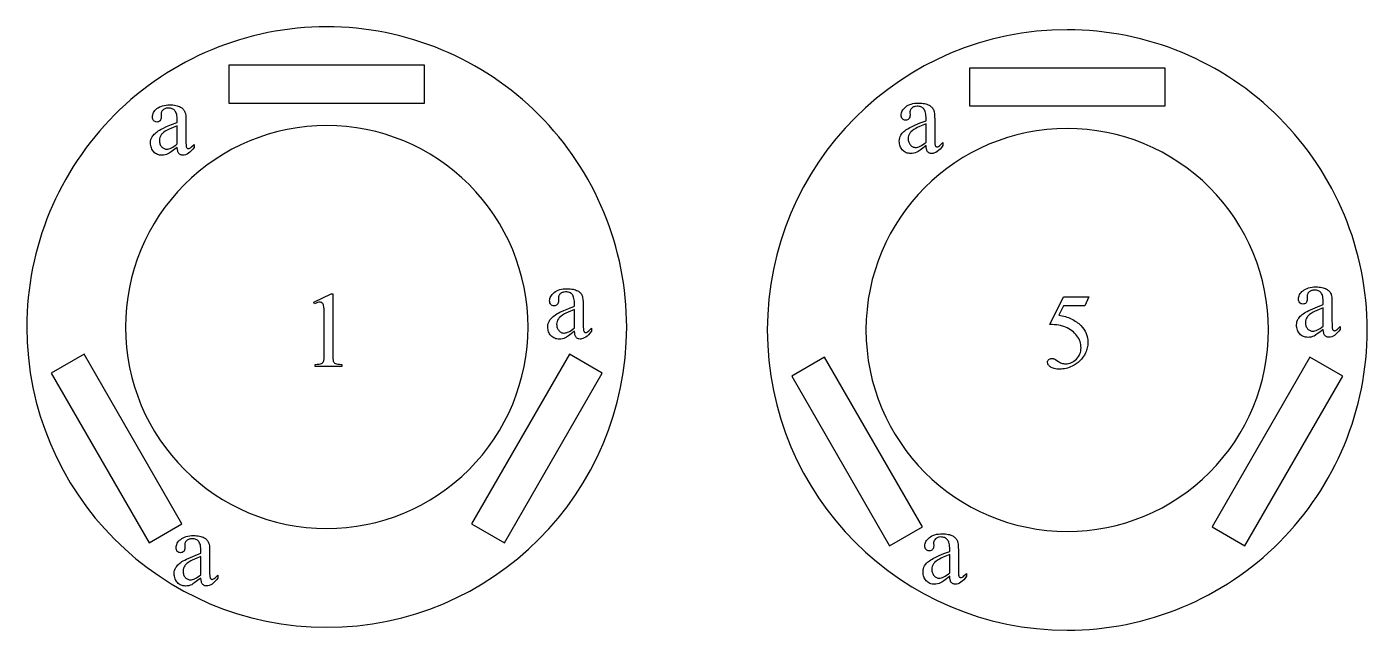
# Model space of a CAD drawing. Extents: x -27 to 581, y 232 to 579.
# Drawn here: x -24.4 to 84.3, y 378 to 426.9 of the extents above; entities that cross this region are included whole.
import ezdxf

# ---------------------------------------------------------------- set-up
doc = ezdxf.new("R2010")
doc.units = 0
doc.header["$MEASUREMENT"] = 0
doc.layers.get('0').update_dxf_attribs({"linetype": 'CONTINUOUS'})

msp = doc.modelspace()

# ---------------------------------------------------------------- linework, layer by layer
at = {"color": 3}
for points in [[(-7.980539, 420.675873), (7.891461, 420.675873), (7.891461, 423.747864), (-7.980539, 423.747864)], [(52.063507, 420.440338), (67.935509, 420.440338), (67.935509, 423.512329), (52.063507, 423.512329)], [(-11.789703, 386.587097), (-19.725704, 400.332642), (-22.386133, 398.796631), (-14.450133, 385.051086)], [(19.636625, 400.332642), (11.700626, 386.587097), (14.361056, 385.051086), (22.297056, 398.796631)], [(48.254345, 386.351563), (40.318344, 400.097107), (37.657913, 398.561096), (45.593914, 384.815552)], [(79.680672, 400.097107), (71.744675, 386.351563), (74.405106, 384.815552), (82.341103, 398.561096)]]:
    msp.add_lwpolyline(points, close=True, dxfattribs=at)
at = {"color": 18}
for points in [[(48.548828, 417.230408), (48.277233, 417.023346), (48.061394, 416.865112), (47.901306, 416.755737), (47.796967, 416.69519), (47.68042, 416.648743), (47.560154, 416.61554), (47.436172, 416.595642), (47.308472, 416.58902), (47.209812, 416.593323), (47.115597, 416.606262), (47.025829, 416.627838), (46.94051, 416.65802), (46.859634, 416.696869), (46.783207, 416.744324), (46.711227, 416.800415), (46.643696, 416.865112), (46.582466, 416.936859), (46.529404, 417.014038), (46.484501, 417.09668), (46.447765, 417.184753), (46.419193, 417.27829), (46.398781, 417.377228), (46.386536, 417.481628), (46.382454, 417.591492), (46.390419, 417.729004), (46.414314, 417.856964), (46.454136, 417.975372), (46.509888, 418.084229), (46.557446, 418.155914), (46.613029, 418.226532), (46.676647, 418.296082), (46.748295, 418.364594), (46.827976, 418.432007), (46.915684, 418.498383), (47.011425, 418.56369), (47.1152, 418.62793), (47.231915, 418.69339), (47.366482, 418.762268), (47.689182, 418.910431), (48.083298, 419.072357), (48.548828, 419.248108), (48.548828, 419.401031), (48.54594, 419.540833), (48.537277, 419.669189), (48.522842, 419.786133), (48.502632, 419.891663), (48.476646, 419.985779), (48.444889, 420.068481), (48.407356, 420.139771), (48.364048, 420.199615), (48.315231, 420.250397), (48.261173, 420.294403), (48.20187, 420.331635), (48.137321, 420.362091), (48.067532, 420.385803), (47.9925, 420.40271), (47.912224, 420.412872), (47.826702, 420.41626), (47.699799, 420.407227), (47.641525, 420.395966), (47.586704, 420.380157), (47.535332, 420.359833), (47.487411, 420.335022), (47.442944, 420.305695), (47.401924, 420.271851), (47.331306, 420.19696), (47.303562, 420.157532), (47.280861, 420.116791), (47.263206, 420.074707), (47.250595, 420.031311), (47.243031, 419.986572), (47.240509, 419.940521), (47.249004, 419.694153), (47.242764, 419.60202), (47.224049, 419.521057), (47.192852, 419.451233), (47.149181, 419.392548), (47.095421, 419.3461), (47.033958, 419.312897), (46.964802, 419.292999), (46.887943, 419.286346), (46.812943, 419.293243), (46.74511, 419.313965), (46.684444, 419.34848), (46.630951, 419.39679), (46.587276, 419.457062), (46.556084, 419.527405), (46.537365, 419.607849), (46.531128, 419.698395), (46.536968, 419.788788), (46.554489, 419.877319), (46.583694, 419.96402), (46.62458, 420.048828), (46.677147, 420.131805), (46.741394, 420.212891), (46.817322, 420.292145), (46.904934, 420.369537), (47.003098, 420.441223), (47.110683, 420.503357), (47.227699, 420.555908), (47.354137, 420.598907), (47.489998, 420.632355), (47.635288, 420.65625), (47.790001, 420.670593), (47.954136, 420.675385), (48.080772, 420.672668), (48.201569, 420.66449), (48.316525, 420.650879), (48.42564, 420.631836), (48.528915, 420.607361), (48.62635, 420.577423), (48.717941, 420.542023), (48.803696, 420.501221), (48.864292, 420.465973), (48.920773, 420.426086), (48.973141, 420.381561), (49.021393, 420.332367), (49.065529, 420.278534), (49.105553, 420.220062), (49.14146, 420.156952), (49.173252, 420.089172), (49.191174, 420.037537), (49.206703, 419.973969), (49.230598, 419.810944), (49.244934, 419.600159), (49.24971, 419.341583), (49.24971, 418.020508), (49.25502, 417.571838), (49.261658, 417.428345), (49.27095, 417.338745), (49.283295, 417.28125), (49.299091, 417.234131), (49.31834, 417.197357), (49.341038, 417.170959), (49.366394, 417.152374), (49.393604, 417.139099), (49.422676, 417.131134), (49.453606, 417.128479), (49.517323, 417.135895), (49.572544, 417.158203), (49.627499, 417.198303), (49.703163, 417.263336), (49.916615, 417.468292), (49.916615, 417.230408), (49.79834, 417.081085), (49.681393, 416.95166), (49.565773, 416.842163), (49.451481, 416.752533), (49.338516, 416.682861), (49.226879, 416.633087), (49.11657, 416.60321), (49.061913, 416.595734), (49.007587, 416.593262), (48.908829, 416.602295), (48.86343, 416.613556), (48.820686, 416.629364), (48.780598, 416.649658), (48.743164, 416.6745), (48.708385, 416.703827), (48.676262, 416.737671), (48.647324, 416.776978), (48.622101, 416.822632), (48.600597, 416.874664), (48.582809, 416.933075), (48.558384, 417.069)], [(-12.164601, 417.086029), (-12.436194, 416.878937), (-12.652035, 416.720703), (-12.812123, 416.611328), (-12.91646, 416.550812), (-13.033009, 416.504333), (-13.153274, 416.471161), (-13.277256, 416.451233), (-13.404955, 416.444611), (-13.503616, 416.448914), (-13.597832, 416.461853), (-13.687599, 416.483429), (-13.77292, 416.513641), (-13.853794, 416.55246), (-13.930221, 416.599915), (-14.002201, 416.656006), (-14.069734, 416.720703), (-14.130961, 416.79245), (-14.184026, 416.869659), (-14.228927, 416.952271), (-14.265663, 417.040344), (-14.294236, 417.133881), (-14.314646, 417.232849), (-14.326891, 417.33725), (-14.330973, 417.447083), (-14.323009, 417.584595), (-14.299114, 417.712585), (-14.259292, 417.830994), (-14.203539, 417.939819), (-14.155984, 418.011505), (-14.100398, 418.082123), (-14.03678, 418.151672), (-13.965133, 418.220184), (-13.885453, 418.287628), (-13.797743, 418.353973), (-13.702002, 418.419312), (-13.598229, 418.483551), (-13.481515, 418.548981), (-13.346947, 418.617889), (-13.024247, 418.766022), (-12.630133, 418.927979), (-12.164601, 419.103729), (-12.164601, 419.256653), (-12.167488, 419.396423), (-12.17615, 419.52478), (-12.190586, 419.641724), (-12.210796, 419.747253), (-12.23678, 419.84137), (-12.268539, 419.924072), (-12.306072, 419.995361), (-12.34938, 420.055237), (-12.398196, 420.105988), (-12.452256, 420.149994), (-12.511559, 420.187225), (-12.576106, 420.217712), (-12.645896, 420.241394), (-12.720929, 420.258331), (-12.801206, 420.268494), (-12.886725, 420.271851), (-13.013628, 420.262848), (-13.071902, 420.251556), (-13.126725, 420.235748), (-13.178097, 420.215454), (-13.226017, 420.190613), (-13.270486, 420.161285), (-13.311504, 420.127441), (-13.382123, 420.052582), (-13.409866, 420.013153), (-13.432566, 419.972382), (-13.450221, 419.930328), (-13.462831, 419.886902), (-13.470398, 419.842163), (-13.472919, 419.796112), (-13.464424, 419.549744), (-13.470663, 419.457611), (-13.48938, 419.376648), (-13.520575, 419.306824), (-13.564247, 419.248138), (-13.618009, 419.201691), (-13.679468, 419.168488), (-13.748628, 419.14859), (-13.825486, 419.141937), (-13.900486, 419.148865), (-13.968318, 419.169556), (-14.028982, 419.204071), (-14.082478, 419.25238), (-14.12615, 419.312653), (-14.157345, 419.383026), (-14.176062, 419.46344), (-14.182301, 419.553986), (-14.176459, 419.644379), (-14.158937, 419.73291), (-14.129734, 419.819611), (-14.088849, 419.904419), (-14.036283, 419.987396), (-13.972034, 420.068512), (-13.896106, 420.147736), (-13.808496, 420.225128), (-13.710331, 420.296814), (-13.602743, 420.358948), (-13.485729, 420.411499), (-13.359291, 420.454529), (-13.223429, 420.487976), (-13.078141, 420.511871), (-12.923429, 420.526184), (-12.759292, 420.530975), (-12.632654, 420.528259), (-12.511858, 420.520081), (-12.396902, 420.5065), (-12.287787, 420.487427), (-12.184513, 420.462952), (-12.087079, 420.433014), (-11.995486, 420.397644), (-11.909734, 420.356812), (-11.849136, 420.321564), (-11.792654, 420.281677), (-11.740287, 420.237152), (-11.692035, 420.187958), (-11.647898, 420.134155), (-11.607876, 420.075684), (-11.571968, 420.012543), (-11.540176, 419.944794), (-11.522256, 419.893158), (-11.506725, 419.829559), (-11.482831, 419.666565), (-11.468495, 419.45575), (-11.463717, 419.197174), (-11.463717, 417.876099), (-11.458406, 417.427429), (-11.45177, 417.283936), (-11.442477, 417.194336), (-11.430132, 417.136871), (-11.414336, 417.089752), (-11.395088, 417.052979), (-11.372389, 417.02655), (-11.347034, 417.007965), (-11.319822, 416.99469), (-11.290751, 416.986725), (-11.259823, 416.98407), (-11.196106, 416.991516), (-11.140884, 417.013794), (-11.085929, 417.053894), (-11.010265, 417.118958), (-10.796814, 417.323914), (-10.796814, 417.086029), (-10.915088, 416.936676), (-11.032035, 416.807251), (-11.147655, 416.697754), (-11.261947, 416.608154), (-11.374911, 416.538452), (-11.486548, 416.488678), (-11.596858, 416.458801), (-11.651515, 416.451355), (-11.70584, 416.448853), (-11.804602, 416.457886), (-11.849999, 416.469177), (-11.892743, 416.484955), (-11.932832, 416.50528), (-11.970265, 416.53009), (-12.005044, 416.559418), (-12.037168, 416.593292), (-12.066106, 416.632568), (-12.091327, 416.678223), (-12.112831, 416.730286), (-12.130619, 416.788666), (-12.155044, 416.924622)], [(-12.164601, 417.362122), (-12.164601, 418.844604), (-12.692389, 418.626892), (-12.871061, 418.545929), (-12.99292, 418.483551), (-13.148761, 418.389038), (-13.280707, 418.292389), (-13.388761, 418.193634), (-13.433827, 418.143463), (-13.472919, 418.092743), (-13.536106, 417.988403), (-13.581239, 417.879303), (-13.608318, 417.765411), (-13.617345, 417.646729), (-13.614491, 417.571899), (-13.605928, 417.500305), (-13.591659, 417.431976), (-13.571681, 417.366913), (-13.545995, 417.305084), (-13.514602, 417.246521), (-13.4775, 417.191193), (-13.43469, 417.13913), (-13.388164, 417.091827), (-13.339911, 417.050842), (-13.289933, 417.016174), (-13.23823, 416.987793), (-13.1848, 416.965729), (-13.129645, 416.949951), (-13.072765, 416.940491), (-13.014159, 416.937347), (-12.930265, 416.944), (-12.839999, 416.963898), (-12.743362, 416.99707), (-12.640353, 417.043549), (-12.530972, 417.103271), (-12.415221, 417.1763), (-12.293097, 417.262573)], [(48.548828, 417.506531), (48.548828, 418.989014), (48.021038, 418.771301), (47.842365, 418.690338), (47.720509, 418.62793), (47.564667, 418.533417), (47.43272, 418.436798), (47.324669, 418.338043), (47.279602, 418.287842), (47.240509, 418.237152), (47.177322, 418.132813), (47.132191, 418.023682), (47.10511, 417.90979), (47.096085, 417.791138), (47.098938, 417.716309), (47.107498, 417.644714), (47.121769, 417.576385), (47.141747, 417.511292), (47.167435, 417.449493), (47.198826, 417.3909), (47.235928, 417.335602), (47.27874, 417.283508), (47.325264, 417.236237), (47.373516, 417.195251), (47.423496, 417.160553), (47.475197, 417.132202), (47.528629, 417.110107), (47.583782, 417.09436), (47.640663, 417.0849), (47.699268, 417.081757), (47.783165, 417.088379), (47.873428, 417.108307), (47.970066, 417.141479), (48.073074, 417.187958), (48.182457, 417.247681), (48.298206, 417.320679), (48.42033, 417.406982)], [(20.048712, 402.192719), (19.777119, 401.985626), (19.561277, 401.827423), (19.401188, 401.718018), (19.296852, 401.657501), (19.180304, 401.611023), (19.060038, 401.57785), (18.936056, 401.557953), (18.808357, 401.5513), (18.709696, 401.555603), (18.61548, 401.568573), (18.525713, 401.590118), (18.440392, 401.620331), (18.359518, 401.659149), (18.283091, 401.706604), (18.211111, 401.762695), (18.143578, 401.827423), (18.08235, 401.89917), (18.029285, 401.976349), (17.984386, 402.05899), (17.947649, 402.147064), (17.919075, 402.24057), (17.898666, 402.339539), (17.886421, 402.443939), (17.882339, 402.553772), (17.890305, 402.691315), (17.914198, 402.819275), (17.954021, 402.937683), (18.009773, 403.046509), (18.057327, 403.118195), (18.112915, 403.188812), (18.176531, 403.258392), (18.24818, 403.326874), (18.32786, 403.394318), (18.415569, 403.460693), (18.511311, 403.526001), (18.615082, 403.59024), (18.731796, 403.65567), (18.866365, 403.724579), (19.189064, 403.872711), (19.583179, 404.034668), (20.048712, 404.210419), (20.048712, 404.363342), (20.045824, 404.503113), (20.037163, 404.63147), (20.022726, 404.748413), (20.002516, 404.853943), (19.976532, 404.948059), (19.944773, 405.030762), (19.90724, 405.102051), (19.863932, 405.161926), (19.815115, 405.212708), (19.761057, 405.256714), (19.701754, 405.293945), (19.637207, 405.324402), (19.567417, 405.348083), (19.492384, 405.365021), (19.412107, 405.375183), (19.326588, 405.378571), (19.199684, 405.369537), (19.141411, 405.358246), (19.086586, 405.342468), (19.035215, 405.322144), (18.987295, 405.297333), (18.942825, 405.267975), (18.901808, 405.234131), (18.831188, 405.159271), (18.803446, 405.119843), (18.780746, 405.079102), (18.763092, 405.037018), (18.750481, 404.993591), (18.742914, 404.948883), (18.740393, 404.902802), (18.748888, 404.656433), (18.742649, 404.564301), (18.723932, 404.483337), (18.692738, 404.413513), (18.649065, 404.354828), (18.595304, 404.30838), (18.533844, 404.275208), (18.464684, 404.25528), (18.387825, 404.248657), (18.312826, 404.255554), (18.244993, 404.276245), (18.18433, 404.31076), (18.130835, 404.3591), (18.087162, 404.419342), (18.055967, 404.489716), (18.037251, 404.57016), (18.031012, 404.660675), (18.036852, 404.751068), (18.054375, 404.83963), (18.083578, 404.9263), (18.124462, 405.011139), (18.177029, 405.094086), (18.241278, 405.175201), (18.317207, 405.254456), (18.404818, 405.331848), (18.502981, 405.403503), (18.610569, 405.465637), (18.727583, 405.518219), (18.854021, 405.561218), (18.989883, 405.594666), (19.135172, 405.618561), (19.289883, 405.632904), (19.454021, 405.637665), (19.580658, 405.634949), (19.701454, 405.626801), (19.81641, 405.61319), (19.925526, 405.594147), (20.028799, 405.569641), (20.126232, 405.539703), (20.217825, 405.504333), (20.303577, 405.463501), (20.364176, 405.428284), (20.420658, 405.388367), (20.473024, 405.343842), (20.521276, 405.294678), (20.565414, 405.240845), (20.605436, 405.182373), (20.641344, 405.119232), (20.673136, 405.051483), (20.691055, 404.999847), (20.706587, 404.936249), (20.73048, 404.773254), (20.744818, 404.562439), (20.749596, 404.303864), (20.749596, 402.982819), (20.754906, 402.534149), (20.761543, 402.390625), (20.770834, 402.301025), (20.78318, 402.243561), (20.798977, 402.196442), (20.818224, 402.159668), (20.840923, 402.13324), (20.866278, 402.114655), (20.89349, 402.101379), (20.92256, 402.093414), (20.953489, 402.090759), (21.017206, 402.098206), (21.072428, 402.120514), (21.127384, 402.160583), (21.203047, 402.225647), (21.416498, 402.430603), (21.416498, 402.192719), (21.298223, 402.043396), (21.181276, 401.913971), (21.065659, 401.804443), (20.951366, 401.714844), (20.838402, 401.645142), (20.726765, 401.595367), (20.616455, 401.565491), (20.561796, 401.558044), (20.507471, 401.555542), (20.40871, 401.564575), (20.363312, 401.575867), (20.32057, 401.591644), (20.280481, 401.611969), (20.243048, 401.63678), (20.208269, 401.666138), (20.176144, 401.699982), (20.147207, 401.739258), (20.121984, 401.784943), (20.100481, 401.836975), (20.082693, 401.895386), (20.058268, 402.031311)], [(80.762138, 402.337128), (80.490547, 402.130035), (80.274704, 401.971802), (80.114616, 401.862427), (80.010277, 401.80191), (79.89373, 401.755432), (79.773468, 401.72226), (79.649483, 401.702332), (79.521782, 401.695709), (79.423126, 401.700012), (79.328911, 401.712952), (79.239143, 401.734528), (79.153824, 401.76474), (79.072945, 401.803558), (78.996521, 401.851013), (78.924538, 401.907104), (78.85701, 401.971802), (78.795776, 402.043549), (78.742714, 402.120758), (78.697815, 402.203369), (78.661079, 402.291443), (78.632507, 402.384979), (78.612091, 402.483917), (78.599846, 402.588348), (78.595764, 402.698181), (78.603729, 402.835693), (78.627625, 402.963654), (78.66745, 403.082062), (78.723198, 403.190918), (78.77076, 403.262604), (78.82634, 403.333221), (78.889961, 403.402771), (78.961609, 403.471283), (79.04129, 403.538696), (79.128998, 403.605072), (79.224739, 403.67038), (79.328514, 403.73465), (79.445229, 403.800079), (79.579796, 403.868988), (79.902496, 404.01712), (80.296608, 404.179077), (80.762138, 404.354828), (80.762138, 404.507751), (80.759254, 404.647522), (80.750587, 404.775879), (80.736153, 404.892822), (80.715942, 404.998352), (80.689957, 405.092468), (80.658203, 405.175171), (80.620667, 405.24646), (80.577362, 405.306335), (80.528542, 405.357086), (80.474487, 405.401093), (80.415184, 405.438324), (80.350632, 405.468811), (80.280846, 405.492493), (80.205811, 405.50943), (80.125534, 405.519562), (80.040016, 405.522949), (79.913109, 405.513947), (79.854836, 405.502655), (79.800018, 405.486847), (79.748642, 405.466553), (79.700722, 405.441711), (79.656258, 405.412384), (79.615234, 405.37854), (79.544617, 405.30368), (79.516876, 405.264252), (79.494171, 405.22348), (79.476517, 405.181396), (79.463905, 405.138), (79.456345, 405.093262), (79.453819, 405.047211), (79.462318, 404.800842), (79.456078, 404.70871), (79.437363, 404.627747), (79.406166, 404.557922), (79.362495, 404.499237), (79.308731, 404.452789), (79.247269, 404.419586), (79.178116, 404.399689), (79.101257, 404.393036), (79.026253, 404.399963), (78.95842, 404.420654), (78.897758, 404.45517), (78.844261, 404.503479), (78.800591, 404.563751), (78.769394, 404.634094), (78.750679, 404.714539), (78.744438, 404.805084), (78.750282, 404.895477), (78.767799, 404.984009), (78.797005, 405.070709), (78.837891, 405.155518), (78.890457, 405.238495), (78.954704, 405.319611), (79.030632, 405.398834), (79.118248, 405.476227), (79.216408, 405.547913), (79.323997, 405.610046), (79.44101, 405.662598), (79.567451, 405.705627), (79.703308, 405.739075), (79.848602, 405.76297), (80.003311, 405.777283), (80.16745, 405.782074), (80.294083, 405.779358), (80.414879, 405.771179), (80.529839, 405.757568), (80.638954, 405.738525), (80.742226, 405.71405), (80.839661, 405.684113), (80.931252, 405.648743), (81.017006, 405.60791), (81.077606, 405.572662), (81.134087, 405.532776), (81.186455, 405.488251), (81.234703, 405.439056), (81.278839, 405.385223), (81.318863, 405.326752), (81.354774, 405.263641), (81.386566, 405.195892), (81.404488, 405.144257), (81.420013, 405.080658), (81.443909, 404.917664), (81.458244, 404.706848), (81.46302, 404.448273), (81.46302, 403.127197), (81.46833, 402.678528), (81.474968, 402.535034), (81.484261, 402.445435), (81.496605, 402.38797), (81.512405, 402.34082), (81.531654, 402.304077), (81.554352, 402.277649), (81.579704, 402.259064), (81.606918, 402.245789), (81.635986, 402.237823), (81.666916, 402.235168), (81.730637, 402.242615), (81.785858, 402.264893), (81.840813, 402.304993), (81.916473, 402.370026), (82.129929, 402.574982), (82.129929, 402.337128), (82.01165, 402.187775), (81.894707, 402.05835), (81.779083, 401.948853), (81.664795, 401.859253), (81.551826, 401.789551), (81.440193, 401.739777), (81.32988, 401.7099), (81.275223, 401.702454), (81.220901, 401.699951), (81.122139, 401.708984), (81.076744, 401.720245), (81.033997, 401.736053), (80.993912, 401.756378), (80.956474, 401.781189), (80.9217, 401.810516), (80.889572, 401.84436), (80.860634, 401.883667), (80.835411, 401.929321), (80.813911, 401.981354), (80.79612, 402.039764), (80.771698, 402.17569)], [(-1.095786, 404.543243), (0.305984, 405.227142), (0.446161, 405.227142), (0.446161, 400.363434), (0.448683, 400.144135), (0.456249, 399.97052), (0.46886, 399.842529), (0.486515, 399.760254), (0.512134, 399.704224), (0.548639, 399.655121), (0.596028, 399.612885), (0.654302, 399.577576), (0.734479, 399.549194), (0.847577, 399.527679), (0.993594, 399.513062), (1.172532, 399.505371), (1.172532, 399.348206), (-0.993839, 399.348206), (-0.993839, 399.505371), (-0.807999, 399.512939), (-0.658264, 399.52713), (-0.544636, 399.547974), (-0.467114, 399.57547), (-0.412158, 399.608917), (-0.366229, 399.647675), (-0.329326, 399.691742), (-0.30145, 399.741119), (-0.281007, 399.819061), (-0.266406, 399.94873), (-0.257645, 400.130188), (-0.254724, 400.363434), (-0.254724, 403.472809), (-0.257379, 403.759003), (-0.265344, 403.988922), (-0.278618, 404.162537), (-0.297202, 404.279877), (-0.315123, 404.343353), (-0.339149, 404.397766), (-0.369282, 404.443176), (-0.405521, 404.479523), (-0.446804, 404.507416), (-0.492069, 404.527313), (-0.541317, 404.539276), (-0.594547, 404.543243), (-0.68083, 404.535034), (-0.782512, 404.510315), (-0.899592, 404.469177), (-1.032069, 404.41156)], [(61.762421, 404.983124), (61.431091, 404.260986), (59.697994, 404.260986), (59.319942, 403.487885), (59.594055, 403.438568), (59.853569, 403.373474), (59.977852, 403.334991), (60.09848, 403.292572), (60.215462, 403.246185), (60.328793, 403.195862), (60.438469, 403.141571), (60.544498, 403.083344), (60.646877, 403.021179), (60.745605, 402.955048), (60.840683, 402.884979), (60.93211, 402.810974), (61.019886, 402.733002), (61.104012, 402.651093), (61.236423, 402.503479), (61.351181, 402.349487), (61.448284, 402.189117), (61.527729, 402.0224), (61.589523, 401.849304), (61.633659, 401.66983), (61.660141, 401.484009), (61.668968, 401.291779), (61.66608, 401.17923), (61.657421, 401.068787), (61.642982, 400.960449), (61.622772, 400.854279), (61.59679, 400.750183), (61.565029, 400.648254), (61.527496, 400.548431), (61.484188, 400.450714), (61.385826, 400.264618), (61.275517, 400.092834), (61.153259, 399.935425), (61.019058, 399.792328), (60.874897, 399.663025), (60.722775, 399.546997), (60.562687, 399.444275), (60.39463, 399.354797), (60.27211, 399.300049), (60.148792, 399.252594), (60.024677, 399.212433), (59.899765, 399.179565), (59.774055, 399.154022), (59.647552, 399.135773), (59.520252, 399.124817), (59.392155, 399.121155), (59.26701, 399.123932), (59.150696, 399.132172), (59.043205, 399.145966), (58.944542, 399.165253), (58.85471, 399.190033), (58.773705, 399.220337), (58.701523, 399.256134), (58.638172, 399.297455), (58.582916, 399.342072), (58.53503, 399.387848), (58.494511, 399.434753), (58.461357, 399.482758), (58.435574, 399.531921), (58.417152, 399.582184), (58.406105, 399.633575), (58.40242, 399.686127), (58.408527, 399.743866), (58.426846, 399.798157), (58.457375, 399.848999), (58.500118, 399.896393), (58.552155, 399.93634), (58.610561, 399.964874), (58.675339, 399.981995), (58.74649, 399.987701), (58.850029, 399.979218), (58.896622, 399.968597), (58.939766, 399.953735), (59.0518, 399.893188), (59.222244, 399.779572), (59.302021, 399.727814), (59.382065, 399.682922), (59.462376, 399.644958), (59.54295, 399.613922), (59.623791, 399.589752), (59.704899, 399.57251), (59.78627, 399.562134), (59.867905, 399.558685), (59.990261, 399.564575), (60.108837, 399.582184), (60.223625, 399.611542), (60.334633, 399.652679), (60.441856, 399.705536), (60.545296, 399.770142), (60.644955, 399.846497), (60.740826, 399.934631), (60.828934, 400.031158), (60.905296, 400.132813), (60.96991, 400.239563), (61.022774, 400.35144), (61.063892, 400.468414), (61.093262, 400.590515), (61.110882, 400.717712), (61.116756, 400.850006), (61.111511, 400.979553), (61.095783, 401.106873), (61.069565, 401.232025), (61.032864, 401.35498), (60.985672, 401.475739), (60.927994, 401.594299), (60.859833, 401.710693), (60.781181, 401.82489), (60.693306, 401.934753), (60.597466, 402.038208), (60.49366, 402.135193), (60.381889, 402.225769), (60.262154, 402.309906), (60.134457, 402.387573), (59.998791, 402.458832), (59.855164, 402.523651), (59.734169, 402.568909), (59.602684, 402.609131), (59.460716, 402.644318), (59.308262, 402.674438), (59.145317, 402.699524), (58.971889, 402.719574), (58.787971, 402.734589), (58.593571, 402.744537), (59.697994, 404.983124)], [(20.048712, 402.468811), (20.048712, 403.951294), (19.520924, 403.733612), (19.342251, 403.652618), (19.220392, 403.59024), (19.064552, 403.495728), (18.932604, 403.399078), (18.824551, 403.300323), (18.779486, 403.250153), (18.740393, 403.199432), (18.677206, 403.095093), (18.632074, 402.985992), (18.604994, 402.872101), (18.595968, 402.753418), (18.598822, 402.678589), (18.607384, 402.607025), (18.621653, 402.538666), (18.641632, 402.473602), (18.667316, 402.411774), (18.698711, 402.35321), (18.735813, 402.297882), (18.778622, 402.245819), (18.82515, 402.198517), (18.873402, 402.157532), (18.92338, 402.122864), (18.975082, 402.094482), (19.028511, 402.072418), (19.083666, 402.056671), (19.140547, 402.047211), (19.199154, 402.044037), (19.283047, 402.05069), (19.373312, 402.070587), (19.46995, 402.10379), (19.572958, 402.150238), (19.682339, 402.209961), (19.798092, 402.28299), (19.920216, 402.369263)], [(80.762138, 402.61322), (80.762138, 404.095703), (80.234352, 403.877991), (80.055679, 403.797028), (79.933823, 403.73465), (79.777977, 403.640137), (79.646034, 403.543488), (79.537979, 403.444733), (79.492912, 403.394562), (79.453819, 403.343842), (79.390633, 403.239502), (79.345505, 403.130402), (79.31842, 403.01651), (79.309395, 402.897827), (79.312248, 402.822998), (79.320808, 402.751404), (79.335083, 402.683075), (79.355057, 402.618011), (79.380745, 402.556183), (79.41214, 402.49762), (79.449242, 402.442291), (79.49205, 402.390228), (79.538574, 402.342926), (79.58683, 402.301941), (79.63681, 402.267273), (79.688507, 402.238892), (79.741943, 402.216827), (79.797096, 402.20105), (79.853973, 402.191589), (79.912582, 402.188446), (79.996475, 402.195068), (80.086739, 402.214996), (80.18338, 402.248169), (80.286385, 402.294647), (80.395767, 402.35437), (80.51152, 402.427368), (80.633644, 402.513672)], [(-10.244514, 382.193634), (-10.516108, 381.986572), (-10.731948, 381.828339), (-10.892036, 381.718933), (-10.996373, 381.658417), (-11.112922, 381.611969), (-11.233187, 381.578766), (-11.357169, 381.558868), (-11.484869, 381.552216), (-11.58353, 381.556549), (-11.677745, 381.569489), (-11.767512, 381.591034), (-11.852833, 381.621246), (-11.933707, 381.660065), (-12.010134, 381.70752), (-12.082114, 381.763611), (-12.149648, 381.828339), (-12.210876, 381.900085), (-12.263939, 381.977264), (-12.30884, 382.059906), (-12.345576, 382.14798), (-12.374149, 382.241486), (-12.394559, 382.340454), (-12.406804, 382.444855), (-12.410886, 382.554688), (-12.402922, 382.69223), (-12.379028, 382.82019), (-12.339205, 382.938599), (-12.283453, 383.047455), (-12.235897, 383.11911), (-12.180311, 383.189758), (-12.116693, 383.259308), (-12.045046, 383.327789), (-11.965366, 383.395233), (-11.877656, 383.461609), (-11.781915, 383.526917), (-11.678143, 383.591156), (-11.561428, 383.656616), (-11.42686, 383.725494), (-11.10416, 383.873627), (-10.710046, 384.035583), (-10.244514, 384.211334), (-10.244514, 384.364258), (-10.247402, 384.504028), (-10.256063, 384.632385), (-10.270499, 384.749359), (-10.290709, 384.854889), (-10.316694, 384.949005), (-10.348453, 385.031677), (-10.385985, 385.102966), (-10.429294, 385.162842), (-10.478109, 385.213623), (-10.532169, 385.257629), (-10.591473, 385.294861), (-10.656019, 385.325317), (-10.725809, 385.348999), (-10.800842, 385.365936), (-10.881119, 385.376099), (-10.966639, 385.379486), (-11.093541, 385.370453), (-11.151815, 385.359161), (-11.206638, 385.343384), (-11.25801, 385.323059), (-11.30593, 385.298248), (-11.3504, 385.26889), (-11.391418, 385.235046), (-11.462037, 385.160187), (-11.48978, 385.120758), (-11.512479, 385.080017), (-11.530134, 385.037933), (-11.542745, 384.994507), (-11.550311, 384.949799), (-11.552834, 384.903717), (-11.544337, 384.657349), (-11.550576, 384.565216), (-11.569293, 384.484253), (-11.600488, 384.414429), (-11.64416, 384.355774), (-11.697922, 384.309296), (-11.759382, 384.276123), (-11.828541, 384.256195), (-11.905399, 384.249573), (-11.980399, 384.25647), (-12.048231, 384.277161), (-12.108895, 384.311676), (-12.162391, 384.360016), (-12.206063, 384.420288), (-12.237258, 384.490631), (-12.255975, 384.571075), (-12.262214, 384.661591), (-12.256373, 384.752014), (-12.238851, 384.840546), (-12.209647, 384.927216), (-12.168762, 385.012054), (-12.116196, 385.095001), (-12.051949, 385.176117), (-11.976019, 385.255371), (-11.888409, 385.332764), (-11.790245, 385.404419), (-11.682656, 385.466553), (-11.565643, 385.519135), (-11.439205, 385.562134), (-11.303342, 385.595581), (-11.158054, 385.619476), (-11.003342, 385.63382), (-10.839205, 385.63858), (-10.712567, 385.635864), (-10.591771, 385.627716), (-10.476815, 385.614105), (-10.367701, 385.595062), (-10.264426, 385.570557), (-10.166992, 385.540619), (-10.075399, 385.505249), (-9.989647, 385.464447), (-9.92905, 385.429199), (-9.872568, 385.389313), (-9.8202, 385.344757), (-9.771948, 385.295593), (-9.727811, 385.24176), (-9.687789, 385.183289), (-9.651882, 385.120178), (-9.62009, 385.052399), (-9.602169, 385.000763), (-9.586638, 384.937164), (-9.562745, 384.77417), (-9.548409, 384.563385), (-9.54363, 384.304779), (-9.54363, 382.983734), (-9.53832, 382.535065), (-9.531683, 382.391571), (-9.52239, 382.301941), (-9.510046, 382.244476), (-9.494249, 382.197357), (-9.475001, 382.160583), (-9.452302, 382.134155), (-9.426949, 382.11557), (-9.399735, 382.102295), (-9.370665, 382.09433), (-9.339736, 382.091675), (-9.276019, 382.099121), (-9.220798, 382.121429), (-9.165842, 382.161499), (-9.090178, 382.226563), (-8.876727, 382.431519), (-8.876727, 382.193634), (-8.995002, 382.044312), (-9.111948, 381.914886), (-9.227568, 381.805359), (-9.34186, 381.715759), (-9.454824, 381.646057), (-9.566462, 381.596283), (-9.676771, 381.566437), (-9.731428, 381.55896), (-9.785753, 381.556458), (-9.884515, 381.565491), (-9.929913, 381.576782), (-9.972656, 381.59256), (-10.012745, 381.612885), (-10.050179, 381.637695), (-10.084957, 381.667053), (-10.117081, 381.700897), (-10.146019, 381.740173), (-10.17124, 381.785858), (-10.192744, 381.837891), (-10.210532, 381.896301), (-10.234957, 382.032227)], [(50.468914, 382.338043), (50.197319, 382.130951), (49.98148, 381.972717), (49.821392, 381.863342), (49.717056, 381.802826), (49.600506, 381.756348), (49.48024, 381.723175), (49.356258, 381.703247), (49.228561, 381.696625), (49.129898, 381.700928), (49.035683, 381.713867), (48.945915, 381.735443), (48.860596, 381.765656), (48.77972, 381.804474), (48.703293, 381.851929), (48.631313, 381.90802), (48.563782, 381.972717), (48.502552, 382.044464), (48.44949, 382.121674), (48.404587, 382.204285), (48.367851, 382.292358), (48.339279, 382.385895), (48.318871, 382.484863), (48.306625, 382.589264), (48.302544, 382.699097), (48.310505, 382.836609), (48.3344, 382.9646), (48.374222, 383.082977), (48.429974, 383.191833), (48.477531, 383.263519), (48.533115, 383.334137), (48.596733, 383.403687), (48.668381, 383.472198), (48.748062, 383.539642), (48.835773, 383.605988), (48.931515, 383.671326), (49.035286, 383.735565), (49.152, 383.800995), (49.286568, 383.869904), (49.609268, 384.018036), (50.003384, 384.179993), (50.468914, 384.355743), (50.468914, 384.508667), (50.466026, 384.648438), (50.457363, 384.776794), (50.442928, 384.893738), (50.422718, 384.999268), (50.396736, 385.093384), (50.364975, 385.176086), (50.327442, 385.247375), (50.284134, 385.307251), (50.235317, 385.358002), (50.181259, 385.402008), (50.121956, 385.43924), (50.057407, 385.469727), (49.987617, 385.493408), (49.912586, 385.510345), (49.83231, 385.520477), (49.746788, 385.523865), (49.619888, 385.514862), (49.561611, 385.503571), (49.50679, 385.487762), (49.455418, 385.467468), (49.407497, 385.442627), (49.363029, 385.4133), (49.32201, 385.379456), (49.251392, 385.304596), (49.223648, 385.265167), (49.200951, 385.224396), (49.183292, 385.182343), (49.170685, 385.138916), (49.163116, 385.094177), (49.160595, 385.048126), (49.16909, 384.801758), (49.162853, 384.709625), (49.144135, 384.628662), (49.112942, 384.558838), (49.069267, 384.500153), (49.015507, 384.453705), (48.954048, 384.420502), (48.884888, 384.400604), (48.808029, 384.393951), (48.733028, 384.400879), (48.665195, 384.42157), (48.604534, 384.456085), (48.551037, 384.504395), (48.507366, 384.564667), (48.47617, 384.63504), (48.457455, 384.715485), (48.451214, 384.806), (48.457054, 384.896393), (48.474579, 384.984924), (48.50378, 385.071625), (48.544666, 385.156433), (48.597233, 385.23941), (48.66148, 385.320526), (48.737408, 385.39975), (48.82502, 385.477142), (48.923183, 385.548828), (49.030773, 385.610962), (49.147785, 385.663513), (49.274223, 385.706543), (49.410088, 385.73999), (49.555374, 385.763885), (49.710087, 385.778198), (49.874222, 385.78299), (50.000862, 385.780273), (50.121658, 385.772095), (50.236614, 385.758514), (50.345726, 385.739441), (50.449001, 385.714966), (50.546436, 385.685028), (50.638027, 385.649658), (50.723782, 385.608826), (50.784378, 385.573578), (50.840862, 385.533691), (50.893227, 385.489166), (50.941479, 385.439972), (50.985619, 385.386169), (51.025639, 385.327698), (51.061546, 385.264557), (51.093338, 385.196808), (51.111259, 385.145172), (51.126789, 385.081573), (51.150684, 384.918579), (51.16502, 384.707764), (51.1698, 384.449188), (51.1698, 383.128113), (51.17511, 382.679443), (51.181744, 382.53595), (51.191036, 382.44635), (51.203384, 382.388885), (51.219177, 382.341766), (51.238426, 382.304993), (51.261127, 382.278564), (51.28648, 382.259979), (51.313694, 382.246704), (51.342762, 382.238739), (51.373692, 382.236084), (51.437408, 382.24353), (51.49263, 382.265808), (51.547585, 382.305908), (51.623249, 382.370972), (51.8367, 382.575928), (51.8367, 382.338043), (51.718426, 382.18869), (51.601479, 382.059265), (51.485859, 381.949768), (51.371567, 381.860168), (51.258602, 381.790466), (51.146965, 381.740692), (51.036655, 381.710815), (50.981998, 381.703369), (50.927673, 381.700867), (50.828915, 381.7099), (50.783516, 381.721191), (50.740772, 381.736969), (50.700684, 381.757294), (50.66325, 381.782104), (50.628471, 381.811432), (50.596348, 381.845306), (50.56741, 381.884583), (50.542187, 381.930237), (50.520683, 381.982269), (50.502895, 382.04068), (50.47847, 382.176636)], [(-10.244514, 382.469757), (-10.244514, 383.952209), (-10.772303, 383.734528), (-10.950974, 383.653534), (-11.072833, 383.591156), (-11.228674, 383.496643), (-11.36062, 383.399994), (-11.468674, 383.301239), (-11.513741, 383.251068), (-11.552834, 383.200348), (-11.616019, 383.096039), (-11.661152, 382.986908), (-11.688231, 382.873016), (-11.697258, 382.754333), (-11.694404, 382.679504), (-11.685842, 382.607941), (-11.671572, 382.539612), (-11.651594, 382.474518), (-11.625909, 382.412689), (-11.594515, 382.354126), (-11.557413, 382.298798), (-11.514603, 382.246735), (-11.468077, 382.199432), (-11.419825, 382.158447), (-11.369846, 382.123779), (-11.318143, 382.095398), (-11.264713, 382.073334), (-11.209558, 382.057587), (-11.152678, 382.048126), (-11.094072, 382.044952), (-11.010179, 382.051605), (-10.919913, 382.071503), (-10.823276, 382.104706), (-10.720266, 382.151154), (-10.610887, 382.210907), (-10.495134, 382.283905), (-10.373011, 382.370178)], [(50.468914, 382.614136), (50.468914, 384.096619), (49.941128, 383.878906), (49.762455, 383.797943), (49.640594, 383.735565), (49.484753, 383.641052), (49.352806, 383.544403), (49.244755, 383.445648), (49.199688, 383.395477), (49.160595, 383.344757), (49.097408, 383.240417), (49.052277, 383.131317), (49.025196, 383.017426), (49.016171, 382.898743), (49.019024, 382.823914), (49.027588, 382.752319), (49.041855, 382.68399), (49.061832, 382.618927), (49.087521, 382.557098), (49.118912, 382.498535), (49.156013, 382.443207), (49.198826, 382.391144), (49.24535, 382.343842), (49.293602, 382.302856), (49.343582, 382.268188), (49.395287, 382.239807), (49.448715, 382.217743), (49.503868, 382.201965), (49.560749, 382.192505), (49.619354, 382.189362), (49.703251, 382.196014), (49.793514, 382.215912), (49.890152, 382.249084), (49.99316, 382.295563), (50.102543, 382.355286), (50.218292, 382.428314), (50.34042, 382.514587)]]:
    msp.add_lwpolyline(points, close=True, dxfattribs=at)
at = {"color": 1}
for centre, start, end in [((-0.044539, 402.53186), 90.000003, 180.000005), ((-0.044539, 402.53186), 0, 90.000003), ((59.999508, 402.296326), 90.000003, 179.999991), ((59.999508, 402.296326), 0, 90.000003), ((-0.044539, 402.53186), 180.000005, 270.000001), ((-0.044539, 402.53186), 270.000001, 360), ((59.999508, 402.296326), 180.000005, 270.000001), ((59.999508, 402.296326), 270.000001, 360.00001)]:
    msp.add_arc(centre, 24.32, start, end, dxfattribs=at)
at = {"color": 5}
for centre, start, end in [((-0.044539, 402.53186), 90.000003, 180.000005), ((-0.044539, 402.53186), 0, 90.000003), ((59.999508, 402.296326), 90.000003, 179.999991), ((59.999508, 402.296326), 0, 90.000003), ((-0.044539, 402.53186), 180.000005, 270.000001), ((-0.044539, 402.53186), 270.000001, 360.00001), ((59.999508, 402.296326), 180.000005, 270.000001), ((59.999508, 402.296326), 270.000001, 360.00001)]:
    msp.add_arc(centre, 16.32, start, end, dxfattribs=at)

doc.saveas('drawing.dxf')
